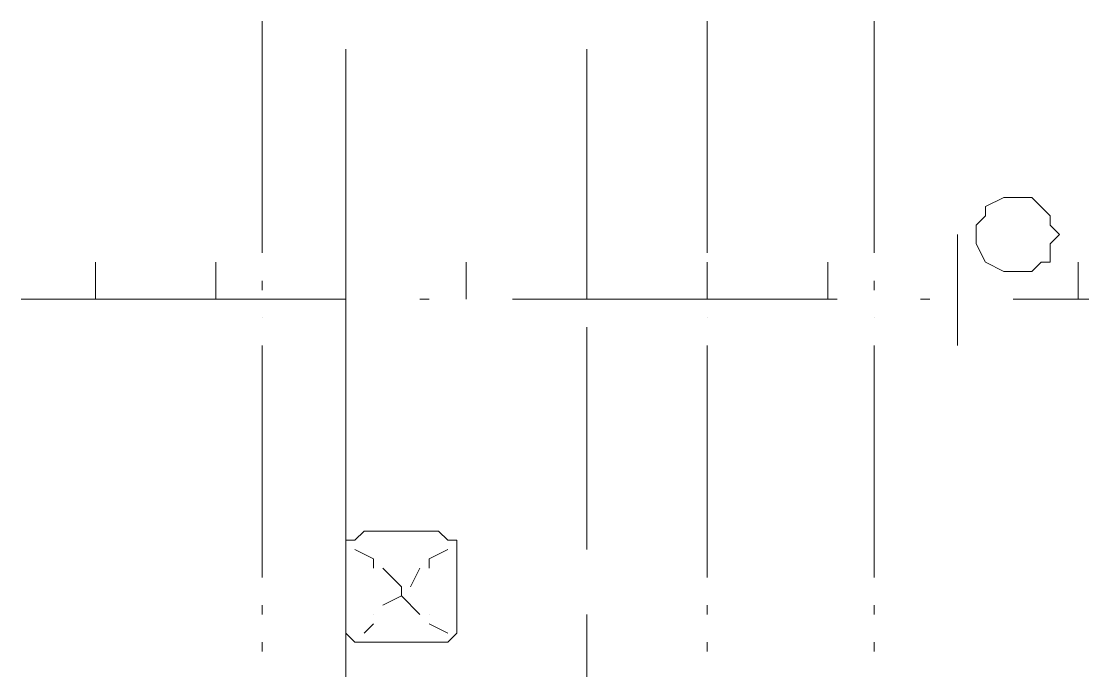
# Model space of a CAD drawing. Header units: millimetres. Extents: x -1005 to 291095, y -4225 to 50669.
# Drawn here: x 66149 to 74035, y 20497 to 25323 of the extents above; entities that cross this region are included whole.
import ezdxf

# ---------------------------------------------------------------- set-up
doc = ezdxf.new("R2010")
doc.units = ezdxf.units.MM
doc.layers.add('PDF_Geomertry', color=7, linetype='Continuous')

msp = doc.modelspace()

# ---------------------------------------------------------------- linework, layer by layer
at = {"layer": 'PDF_Geomertry', "lineweight": 5}
for points in [[(67939.3, 25322.8), (67939.3, 23600.9)], [(71245.3, 25322.8), (71245.3, 23600.9)], [(72485.1, 25322.8), (72485.1, 23600.9)], [(68559.2, 23394.3), (68559.2, 25116.2)], [(70350, 25116.2), (70350, 23463.2)], [(68559.2, 22912.2), (68559.2, 23738.7)], [(73105, 22912.2), (73105, 23738.7)], [(66699.6, 23256.6), (66699.6, 23532.1)], [(67594.9, 23256.6), (67594.9, 23532.1)], [(69454.6, 23256.6), (69454.6, 23532.1)], [(70350, 23256.6), (70350, 23532.1)], [(71245.3, 23256.6), (71245.3, 23532.1)], [(72140.7, 23256.6), (72140.7, 23532.1)], [(74000.3, 23256.6), (74000.3, 23532.1)], [(67939.3, 23394.3), (67939.3, 23325.4)], [(71245.3, 23394.3), (71245.3, 23325.4)], [(72485.1, 23394.3), (72485.1, 23325.4)], [(68559.2, 23256.6), (66148.6, 23256.6)], [(69179.1, 23256.6), (69110.2, 23256.6)], [(72209.6, 23256.6), (69798.9, 23256.6)], [(72898.3, 23256.6), (72829.4, 23256.6)], [(75928.8, 23256.6), (73518.2, 23256.6)], [(67939.3, 23118.8), (67939.3, 23118.8)], [(71245.3, 23118.8), (71245.3, 23118.8)], [(72485.1, 23118.8), (72485.1, 23118.8)], [(70350, 23050), (70350, 21396.9)], [(68559.2, 21328.1), (68559.2, 22981.1)], [(67939.3, 22912.2), (67939.3, 21190.3)], [(71245.3, 22912.2), (71245.3, 21190.3)], [(72485.1, 22912.2), (72485.1, 21190.3)], [(68765.8, 21259.2), (68765.8, 21328.1), (68628.1, 21396.9)], [(69179.1, 21259.2), (69179.1, 21328.1), (69316.8, 21396.9)], [(69110.2, 20914.8), (68972.4, 21052.6), (68972.4, 21121.4), (68834.7, 21259.2)], [(69041.3, 21121.4), (69110.2, 21259.2)], [(68834.7, 20983.7), (68972.4, 21052.6), (68972.4, 21121.4)], [(67939.3, 20983.7), (67939.3, 20914.8)], [(71245.3, 20983.7), (71245.3, 20914.8)], [(72485.1, 20983.7), (72485.1, 20914.8)], [(68559.2, 19192.9), (68559.2, 20914.8)], [(68765.8, 20914.8), (68765.8, 20914.8)], [(69179.1, 20914.8), (69179.1, 20914.8)], [(70350, 20914.8), (70350, 19261.8), (70281.1, 19261.8)], [(68697, 20777.1), (68765.8, 20846)], [(69316.8, 20777.1), (69179.1, 20846)], [(67939.3, 20708.2), (67939.3, 20639.3)], [(71245.3, 20708.2), (71245.3, 20639.3)], [(72485.1, 20708.2), (72485.1, 20639.3)]]:
    msp.add_lwpolyline(points, dxfattribs=at)
for points in [[(73518.2, 23463.2), (73656, 23463.2), (73724.8, 23532.1), (73793.7, 23532.1), (73793.7, 23669.8), (73862.6, 23738.7), (73793.7, 23807.6), (73793.7, 23876.4), (73656, 24014.2), (73449.3, 24014.2), (73311.6, 23945.3), (73311.6, 23876.4), (73242.7, 23807.6), (73242.7, 23669.8), (73311.6, 23532.1), (73449.3, 23463.2), (73518.2, 23463.2)], [(69247.9, 21534.7), (68697, 21534.7), (68628.1, 21465.8), (68559.2, 21465.8), (68559.2, 21396.9), (68559.2, 20777.1), (68628.1, 20708.2), (68697, 20708.2), (69247.9, 20708.2), (69316.8, 20708.2), (69385.7, 20777.1), (69385.7, 21396.9), (69385.7, 21465.8), (69316.8, 21465.8)]]:
    msp.add_lwpolyline(points, close=True, dxfattribs=at)

doc.saveas('drawing.dxf')
